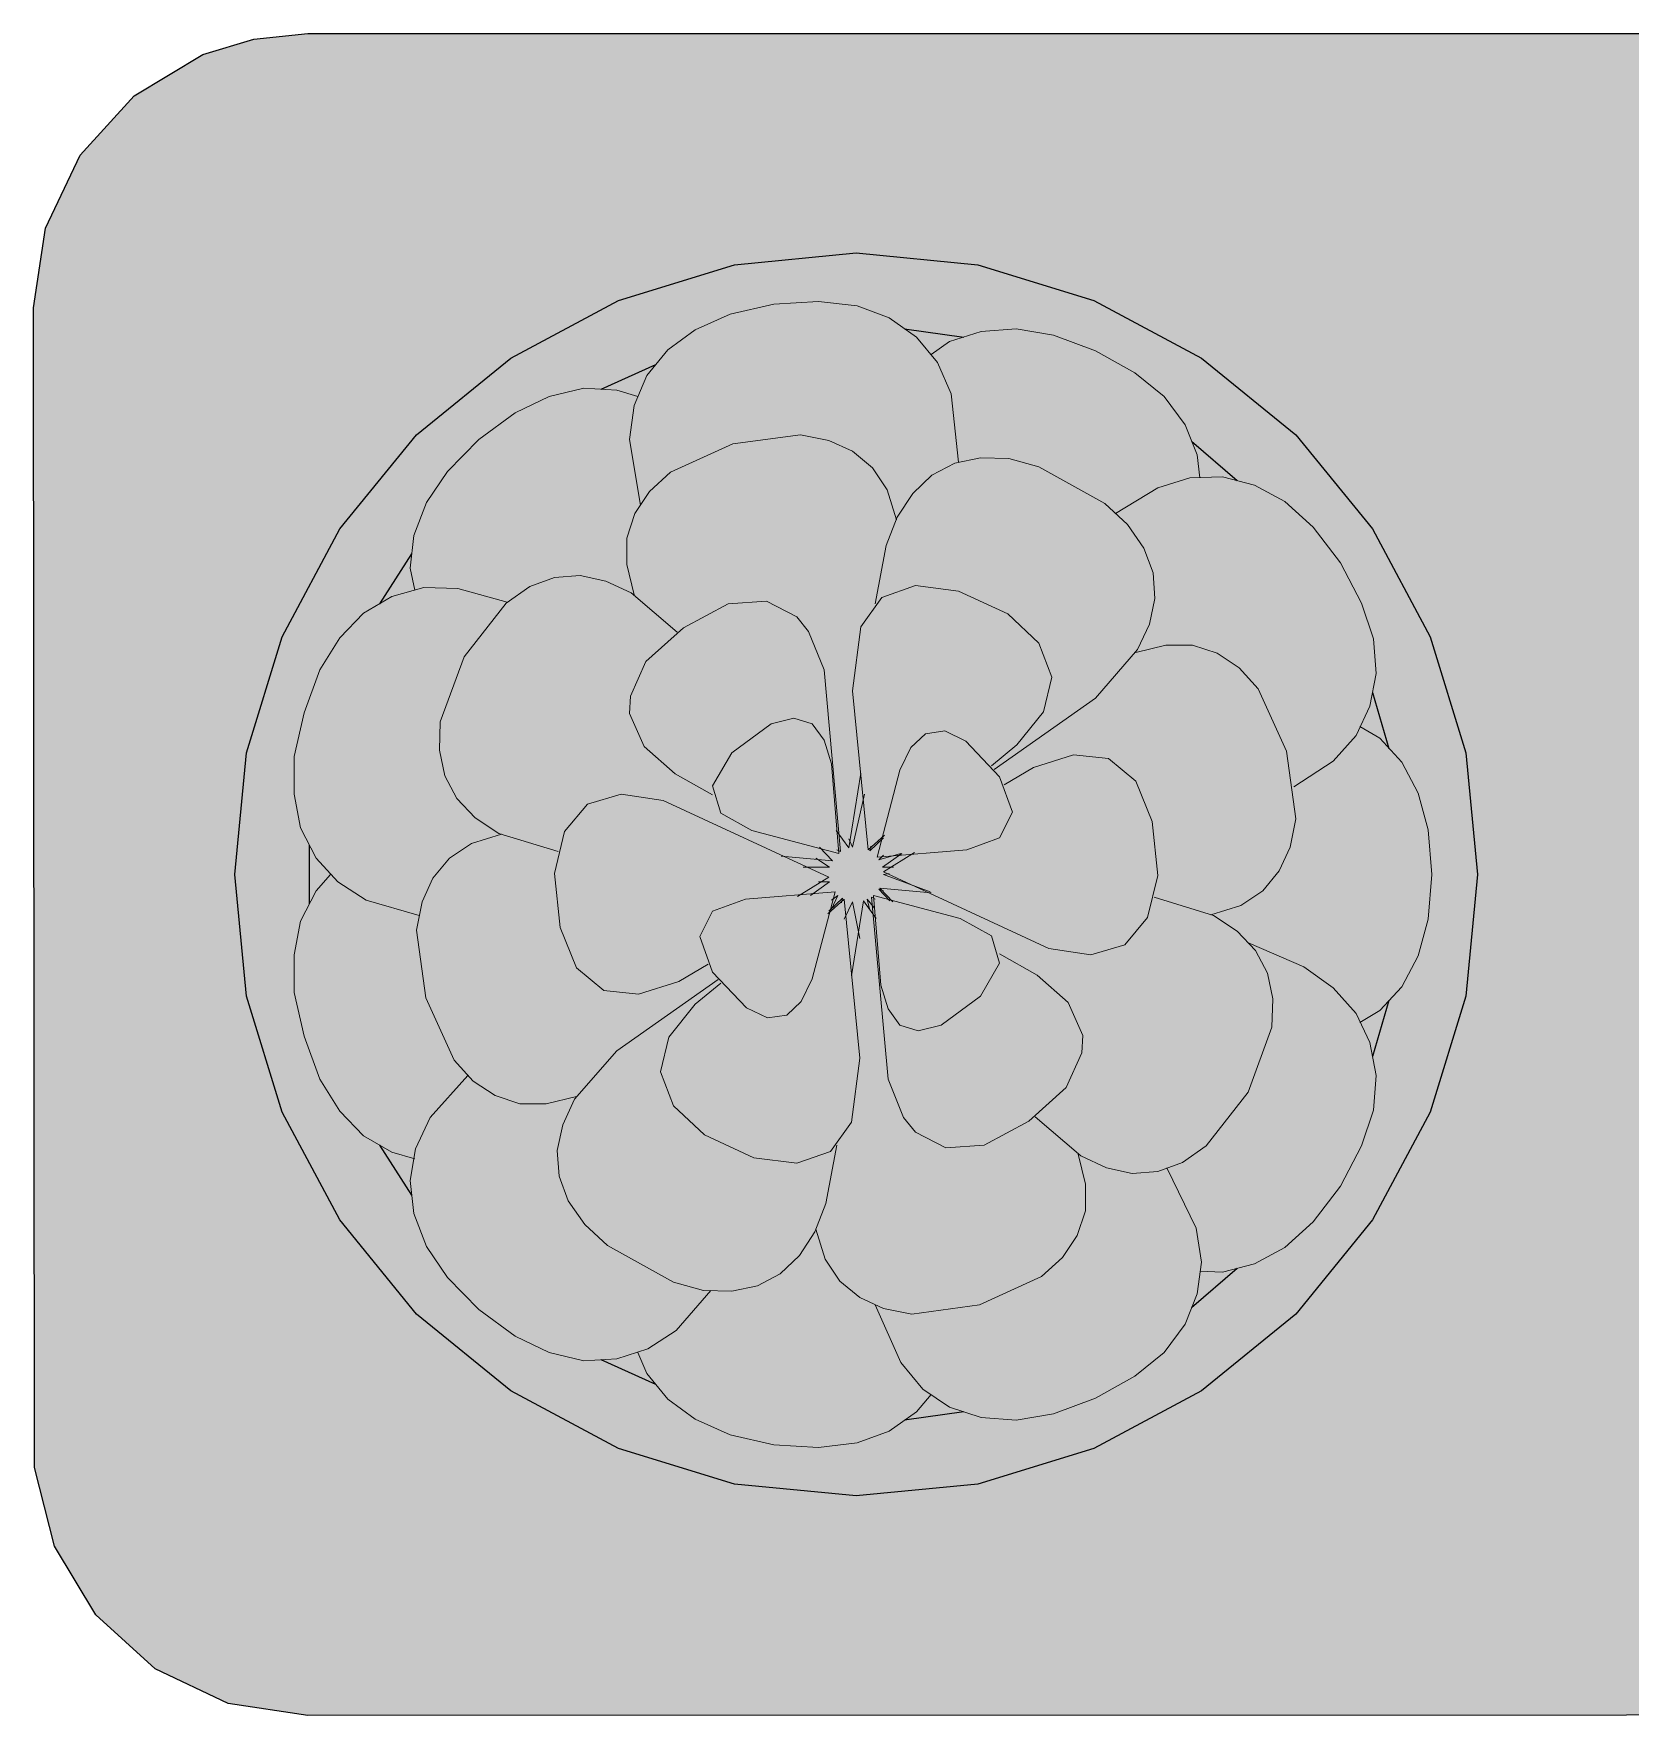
# Model space of a CAD drawing. Header units: millimetres. Extents: x -4 to 8794, y -6642 to 2653.
# Drawn here: x 7005 to 7179.7, y -5837.6 to -5653.6 of the extents above; entities that cross this region are included whole.
import ezdxf

# ---------------------------------------------------------------- set-up
doc = ezdxf.new("R2010")
doc.units = ezdxf.units.MM
doc.layers.add('VEG-HOJAS', color=117, linetype='Continuous', lineweight=18, true_color=0x2e5e38)
doc.layers.add('VEG-MACETA', color=25, linetype='Continuous', lineweight=25, true_color=0x745440)
doc.layers.add('VEG-RELLENO', color=253, linetype='Continuous', true_color=0x96c896)

# ---------------------------------------------------------------- blocks, each defined once
blk = doc.blocks.new('VEG_Suculentas_PLANTA')
at = {"layer": 'VEG-RELLENO', "true_color": 0xc89a6c}
h = blk.add_hatch(color=43, dxfattribs=at)
h.dxf.hatch_style = 1
h.paths.add_polyline_path([(244.9, -64.9), (243.7, -70.7), (241.5, -76.1), (236.2, -83.2), (229.1, -88.5), (223.7, -90.7), (217.9, -91.9), (-215, -92), (-223.7, -90.7), (-231.7, -86.9), (-238.2, -81), (-242.7, -73.5), (-244.9, -64.9), (-245, 62), (-243.7, 70.7), (-239.9, 78.7), (-234, 85.2), (-226.5, 89.7), (-220.9, 91.4), (-215, 92), (215, 92), (223.7, 90.7), (231.7, 86.9), (238.2, 81), (242.7, 73.5), (244.9, 64.9)])
h.paths.add_polyline_path([(215.8, -12.1), (217, 0), (215.8, 12.1), (212.3, 23.7), (206.6, 34.4), (198.8, 43.8), (189.4, 51.6), (178.7, 57.3), (167.1, 60.8), (155, 62), (142.9, 60.8), (131.3, 57.3), (120.6, 51.6), (111.2, 43.8), (103.4, 34.4), (97.7, 23.7), (94.2, 12.1), (93, 0), (94.2, -12.1), (97.7, -23.7), (103.4, -34.4), (111.2, -43.8), (120.6, -51.6), (131.3, -57.3), (142.9, -60.8), (155, -62), (167.1, -60.8), (178.7, -57.3), (189.4, -51.6), (198.8, -43.8), (206.6, -34.4), (212.3, -23.7)], flags=0)
h.paths.add_polyline_path([(57.7, -5.7), (57.7, 5.7), (55.5, 16.8), (51.2, 27.3), (44.8, 36.8), (36.8, 44.8), (27.3, 51.2), (16.8, 55.5), (5.7, 57.7), (-5.7, 57.7), (-16.8, 55.5), (-27.3, 51.2), (-36.8, 44.8), (-44.8, 36.8), (-51.2, 27.3), (-55.5, 16.8), (-57.7, 5.7), (-57.7, -5.7), (-55.5, -16.8), (-51.2, -27.3), (-44.8, -36.8), (-36.8, -44.8), (-27.3, -51.2), (-16.8, -55.5), (-5.7, -57.7), (5.7, -57.7), (16.8, -55.5), (27.3, -51.2), (36.8, -44.8), (44.8, -36.8), (51.2, -27.3), (55.5, -16.8)], flags=0)
h.paths.add_polyline_path([(-87, 0), (-88.3, 13.3), (-92.2, 26), (-98.5, 37.8), (-106.9, 48.1), (-117.2, 56.5), (-129, 62.8), (-141.7, 66.7), (-155, 68), (-168.3, 66.7), (-181, 62.8), (-192.8, 56.5), (-203.1, 48.1), (-211.5, 37.8), (-217.8, 26), (-221.7, 13.3), (-223, 0), (-221.7, -13.3), (-217.8, -26), (-211.5, -37.8), (-203.1, -48.1), (-192.8, -56.5), (-181, -62.8), (-168.3, -66.7), (-155, -68), (-141.7, -66.7), (-129, -62.8), (-117.2, -56.5), (-106.9, -48.1), (-98.5, -37.8), (-92.2, -26), (-88.3, -13.3)], flags=0)
at = {"layer": 'VEG-RELLENO', "true_color": 0xe08e66}
h = blk.add_hatch(color=11, dxfattribs=at)
h.dxf.hatch_style = 1
h.paths.add_polyline_path([(-87.3, -6.7), (-89.9, -19.7), (-95, -32.1), (-102.4, -43.1), (-111.9, -52.6), (-122.9, -60), (-135.3, -65.1), (-148.3, -67.7), (-161.7, -67.7), (-174.7, -65.1), (-187.1, -60), (-198.1, -52.6), (-207.6, -43.1), (-215, -32.1), (-220.1, -19.7), (-222.7, -6.7), (-222.7, 6.7), (-220.1, 19.7), (-215, 32.1), (-207.6, 43.1), (-198.1, 52.6), (-187.1, 60), (-174.7, 65.1), (-161.7, 67.7), (-148.3, 67.7), (-135.3, 65.1), (-122.9, 60), (-111.9, 52.6), (-102.4, 43.1), (-95, 32.1), (-89.9, 19.7), (-87.3, 6.7)])
h.paths.add_polyline_path([(-93.5, 8.9), (-96.7, 13.8), (-98.5, 19.9), (-98.4, 25.8), (-99.7, 29.7), (-102, 34.1), (-105, 38), (-108.1, 40.8), (-113.3, 43.1), (-118.3, 47.4), (-121.3, 52.3), (-124.5, 54.9), (-128.8, 57.3), (-133.4, 59), (-137.5, 59.7), (-143.2, 58.8), (-149.7, 59.7), (-154.9, 62.2), (-159.1, 62.7), (-164, 62.4), (-168.8, 61.3), (-172.6, 59.6), (-176.9, 55.8), (-182.9, 53.1), (-188.6, 52.3), (-192.3, 50.5), (-196.3, 47.6), (-199.7, 44.1), (-202, 40.7), (-203.6, 35.1), (-207.1, 29.6), (-211.5, 25.9), (-213.7, 22.4), (-215.4, 17.7), (-216.5, 12.9), (-216.5, 8.8), (-214.8, 3.2), (-214.8, -3.2), (-216.5, -8.8), (-216.5, -12.9), (-215.4, -17.7), (-213.7, -22.4), (-211.5, -25.9), (-207.1, -29.6), (-203.6, -35.1), (-202, -40.7), (-199.7, -44.1), (-196.3, -47.6), (-192.3, -50.5), (-188.6, -52.3), (-182.9, -53.1), (-176.9, -55.8), (-172.6, -59.6), (-168.8, -61.3), (-164, -62.4), (-159.1, -62.7), (-154.9, -62.2), (-149.7, -59.7), (-143.2, -58.8), (-137.5, -59.7), (-133.4, -59), (-128.8, -57.3), (-124.5, -54.9), (-121.3, -52.3), (-118.3, -47.4), (-113.3, -43.1), (-108.1, -40.8), (-105, -38), (-102, -34.1), (-99.7, -29.7), (-98.4, -25.8), (-98.5, -19.9), (-96.7, -13.8), (-93.5, -8.9), (-92.4, -4.9), (-92, 0), (-92.4, 4.9)], flags=0)
at = {"layer": 'VEG-RELLENO', "true_color": 0xd696a4}
h = blk.add_hatch(color=241, dxfattribs=at)
h.dxf.hatch_style = 1
h.paths.add_polyline_path([(-152.3, 57.5), (-155.1, 53.4), (-159.1, 50.7), (-164, 49.8), (-168.8, 50.7), (-172.9, 53.4), (-175.5, 57.4), (-172.6, 59.6), (-168.8, 61.3), (-164, 62.4), (-159.1, 62.7), (-154.9, 62.2), (-151.6, 61)])
at = {"layer": 'VEG-RELLENO', "true_color": 0x79a295}
h = blk.add_hatch(color=253, dxfattribs=at)
h.dxf.hatch_style = 1
h.paths.add_polyline_path([(-155.8, 3.9), (-155.3, 7.6), (-154.5, 11.1), (-154.1, 8.8), (-155.4, 3)])
h.paths.add_polyline_path([(-179.8, 47.6), (-179.3, 51.3), (-177.9, 54.6), (-175.5, 57.4), (-172.9, 53.4), (-168.8, 50.7), (-164, 49.8), (-159.1, 50.7), (-155.1, 53.4), (-152.3, 57.5), (-151.6, 61), (-148.4, 58.8), (-146.1, 56), (-144.6, 52.6), (-143.8, 45.1), (-146.7, 43.7), (-148.8, 41.7), (-150.6, 38.8), (-151.6, 42.1), (-153.2, 44.5), (-155.4, 46.3), (-158, 47.5), (-161.1, 48.1), (-164.5, 48), (-172.4, 45.7), (-175.3, 44), (-178.6, 40.4)])
at = {"layer": 'VEG-RELLENO', "true_color": 0x7a5e4a}
h = blk.add_hatch(color=35, dxfattribs=at)
h.dxf.hatch_style = 1
h.paths.add_polyline_path([(-96.7, -13.8), (-98.5, -19.9), (-99.9, -16.2)])
h.paths.add_polyline_path([(-113.3, -43.1), (-118.3, -47.4), (-117.4, -43.4)])
h.paths.add_polyline_path([(-143.3, -58.8), (-149.1, -59.7), (-149.7, -59.7), (-146.8, -56.9)])
h.paths.add_polyline_path([(-176.9, -55.8), (-182.9, -53.1), (-178.9, -52.3)])
h.paths.add_polyline_path([(-203.6, -35.1), (-207.1, -29.6), (-203.3, -31.1)])
h.paths.add_polyline_path([(-214.8, -3.2), (-214.8, 3.2), (-212.5, 0)])
h.paths.add_polyline_path([(-207.1, 29.6), (-203.6, 35.1), (-203.3, 31.1)])
h.paths.add_polyline_path([(-182.9, 53.1), (-176.9, 55.8), (-178.9, 52.3)])
h.paths.add_polyline_path([(-149.7, 59.7), (-143.3, 58.8), (-143.2, 58.8), (-146.8, 56.9)])
h.paths.add_polyline_path([(-118.3, 47.4), (-113.3, 43.1), (-117.4, 43.4)])
h.paths.add_polyline_path([(-98.5, 19.9), (-96.7, 13.8), (-99.9, 16.2)])
h.paths.add_polyline_path([(-150.9, 0.8), (-152, 0), (-146.8, -2), (-152.4, -1.5), (-151.3, -2.9), (-153.1, -2.3), (-153, -3.7), (-153.8, -2.7), (-153.5, -3.9), (-154.2, -2.9), (-154.6, -7), (-155.4, -3), (-156.3, -4.9), (-156.3, -2.7), (-157.7, -3.8), (-157, -2.3), (-157.7, -2.8), (-157.3, -1.9), (-160, -2.3), (-157.9, -0.8), (-159.1, -0.8), (-158, -0.3), (-160.8, 0.8), (-157.9, 0.8), (-159.4, 1.8), (-157.6, 1.5), (-159, 3), (-156.7, 2.5), (-157.2, 4.8), (-155.8, 2.9), (-155.8, 3.9), (-155.4, 3), (-154.1, 8.8), (-153.8, 2.7), (-152, 4), (-152.7, 1.9), (-150.1, 2.3), (-152.1, 0.8)])
at = {"layer": 'VEG-RELLENO', "true_color": 0x79a295}
h = blk.add_hatch(color=253, dxfattribs=at)
h.dxf.hatch_style = 1
h.paths.add_polyline_path([(-141.3, 59.4), (-140.5, 52.5), (-137.7, 48.4), (-133.7, 45.7), (-128.8, 44.7), (-124, 45.7), (-119.9, 48.4), (-119.2, 49.5), (-117.7, 45.9), (-117.4, 43.4), (-122, 42.3), (-126.6, 39.5), (-131.2, 42.9), (-135, 44.6), (-138.3, 45.5), (-143.8, 45.1), (-144.6, 52.6), (-146.8, 56.9), (-144.8, 58.3)])
at = {"layer": 'VEG-RELLENO', "true_color": 0xd696a4}
h = blk.add_hatch(color=241, dxfattribs=at)
h.dxf.hatch_style = 1
h.paths.add_polyline_path([(-119.9, 48.4), (-124, 45.7), (-128.8, 44.7), (-133.7, 45.7), (-137.7, 48.4), (-140.5, 52.5), (-141.4, 57.3), (-141, 59.5), (-137.5, 59.7), (-133.4, 59), (-128.8, 57.3), (-124.5, 54.9), (-121.3, 52.3), (-119.2, 49.5)])
at = {"layer": 'VEG-RELLENO', "true_color": 0x79a295}
h = blk.add_hatch(color=253, dxfattribs=at)
h.dxf.hatch_style = 1
h.paths.add_polyline_path([(-203.4, 37.1), (-201.1, 36), (-196.3, 35), (-191.4, 36), (-187.3, 38.7), (-184.6, 42.8), (-183.7, 47.6), (-185.1, 53.1), (-181.2, 53), (-178.9, 52.3), (-179.8, 47.6), (-178.6, 40.4), (-180.1, 36.8), (-180.1, 33.9), (-179.3, 30.6), (-182.4, 32.1), (-185.2, 32.7), (-188, 32.5), (-190.7, 31.5), (-193.2, 29.8), (-198.6, 31.3), (-203.3, 31.1), (-203.8, 33.5)])
at = {"layer": 'VEG-RELLENO', "true_color": 0xd696a4}
h = blk.add_hatch(color=241, dxfattribs=at)
h.dxf.hatch_style = 1
h.paths.add_polyline_path([(-184.6, 42.8), (-187.3, 38.7), (-191.4, 36), (-196.3, 35), (-201.1, 36), (-203.3, 37.4), (-202, 40.7), (-199.7, 44.1), (-196.3, 47.6), (-192.3, 50.5), (-188.6, 52.3), (-185.1, 53.1), (-183.7, 47.6)])
h = blk.add_hatch(color=241, dxfattribs=at)
h.dxf.hatch_style = 1
h.paths.add_polyline_path([(-158.8, 43.1), (-161.1, 39.7), (-164.5, 37.4), (-168.5, 36.6), (-172.5, 37.4), (-175.9, 39.7), (-177.5, 42), (-172.4, 45.7), (-164.5, 48), (-158.1, 47.5)])
at = {"layer": 'VEG-RELLENO', "true_color": 0x85b2a4}
h = blk.add_hatch(color=253, dxfattribs=at)
h.dxf.hatch_style = 1
h.paths.add_polyline_path([(-155.8, 2.9), (-157.3, 5.6), (-158.1, 19.8), (-160.2, 26.6), (-163, 29.3), (-166.8, 30), (-171.4, 28.6), (-174.6, 26.5), (-179.3, 30.6), (-180.1, 33.9), (-180.1, 36.8), (-179.2, 39.5), (-177.5, 42), (-175.9, 39.7), (-172.5, 37.4), (-168.5, 36.6), (-164.5, 37.4), (-161.1, 39.7), (-158.8, 43.1), (-158.1, 47.5), (-155.4, 46.3), (-153.2, 44.5), (-151.6, 42.1), (-150.6, 38.8), (-151.7, 36), (-152.9, 29.6), (-154.5, 27.1), (-155.1, 25), (-155.4, 20.1), (-154.5, 11.1)])
h = blk.add_hatch(color=253, dxfattribs=at)
h.dxf.hatch_style = 1
h.paths.add_polyline_path([(-151.7, 36), (-148.8, 41.7), (-146.7, 43.7), (-144.2, 45), (-141.2, 45.6), (-141.7, 42.9), (-140.9, 38.8), (-138.7, 35.4), (-135.3, 33.2), (-131.2, 32.4), (-127.2, 33.2), (-123.6, 35.8), (-122.5, 33), (-122.3, 30.2), (-122.9, 27.4), (-124.2, 24.6), (-128.8, 19.3), (-139.9, 11.5), (-140.2, 11.9), (-137.4, 14.2), (-134.5, 17.8), (-133.6, 21.6), (-134, 23.5), (-136.4, 26.9), (-138.4, 28.5), (-143.8, 31), (-148.5, 31.6), (-150.5, 31.2), (-152.9, 29.6)])
at = {"layer": 'VEG-RELLENO', "true_color": 0xd696a4}
h = blk.add_hatch(color=241, dxfattribs=at)
h.dxf.hatch_style = 1
h.paths.add_polyline_path([(-123.6, 35.8), (-127.2, 33.2), (-131.2, 32.4), (-135.3, 33.2), (-138.7, 35.4), (-140.9, 38.8), (-141.7, 42.9), (-141.2, 45.6), (-135, 44.6), (-131.2, 42.9), (-125.3, 38.3)])
at = {"layer": 'VEG-RELLENO', "true_color": 0x79a295}
h = blk.add_hatch(color=253, dxfattribs=at)
h.dxf.hatch_style = 1
h.paths.add_polyline_path([(-122, 42.3), (-118.5, 43.4), (-114.9, 43.5), (-111.2, 42.5), (-113.6, 38.9), (-114.6, 34.1), (-113.6, 29.2), (-110.9, 25.2), (-106.8, 22.4), (-102, 21.5), (-98.1, 22.2), (-98.8, 18.4), (-100.3, 15.2), (-102.8, 12.4), (-107.1, 9.6), (-109.3, 17.4), (-113.1, 22.6), (-115.5, 24.2), (-118.2, 25.1), (-121.1, 25.1), (-124.4, 24.3), (-122.9, 27.4), (-122.3, 30.2), (-122.5, 33), (-123.5, 35.7), (-126.6, 39.5)])
at = {"layer": 'VEG-RELLENO', "true_color": 0xd696a4}
h = blk.add_hatch(color=241, dxfattribs=at)
h.dxf.hatch_style = 1
h.paths.add_polyline_path([(-102, 21.5), (-106.8, 22.4), (-110.9, 25.2), (-113.6, 29.2), (-114.6, 34.1), (-113.6, 38.9), (-111.2, 42.5), (-108.1, 40.8), (-105, 38), (-102, 34.1), (-99.7, 29.7), (-98.4, 25.8), (-98.1, 22.2)])
at = {"layer": 'VEG-RELLENO', "true_color": 0x79a295}
h = blk.add_hatch(color=253, dxfattribs=at)
h.dxf.hatch_style = 1
h.paths.add_polyline_path([(-157.9, 0.8), (-160.8, 0.8), (-163.2, 2), (-159.4, 1.8)])
h.paths.add_polyline_path([(-208.6, -2.8), (-211.7, -0.8), (-214.1, 1.8), (-215.8, 5.2), (-210.6, 6.1), (-206.5, 8.8), (-203.8, 12.9), (-202.8, 17.7), (-203.8, 22.6), (-206.5, 26.7), (-209.1, 28.4), (-205.8, 30.4), (-202.3, 31.4), (-198.6, 31.3), (-193.2, 29.8), (-195.6, 27.2), (-199.6, 20), (-200.6, 13.6), (-200, 10.8), (-198.7, 8.3), (-196.7, 6.2), (-193.8, 4.4), (-197.1, 3.4), (-199.5, 1.8), (-201.3, -0.4), (-202.8, -4.5)])
at = {"layer": 'VEG-RELLENO', "true_color": 0x85b2a4}
h = blk.add_hatch(color=253, dxfattribs=at)
h.dxf.hatch_style = 1
h.paths.add_polyline_path([(-157.6, 1.5), (-163.2, 2), (-173.7, 7.3), (-178.5, 8.7), (-182.7, 8.5), (-184.4, 7.7), (-186.9, 4.7), (-187.6, 2.5), (-194.1, 4.5), (-196.7, 6.2), (-198.7, 8.3), (-200, 10.8), (-200.6, 13.8), (-197.9, 13.3), (-193.8, 14.1), (-190.4, 16.3), (-188.2, 19.7), (-187.4, 23.8), (-188.2, 27.8), (-190.8, 31.4), (-188, 32.5), (-185.2, 32.7), (-182.4, 32.1), (-176.9, 28.8), (-174.6, 26.5), (-178, 23.3), (-179.7, 19.5), (-179.8, 17.6), (-178.2, 14), (-174.8, 11), (-170.7, 8.7), (-170.4, 7.6), (-168.9, 6), (-165, 4.4), (-159, 3)])
at = {"layer": 'VEG-RELLENO', "true_color": 0xd696a4}
h = blk.add_hatch(color=241, dxfattribs=at)
h.dxf.hatch_style = 1
h.paths.add_polyline_path([(-188.2, 19.7), (-190.4, 16.3), (-193.8, 14.1), (-197.9, 13.3), (-200.6, 13.8), (-199.6, 20), (-197.9, 23.8), (-195.6, 27.2), (-190.8, 31.4), (-188.2, 27.8), (-187.4, 23.8)])
at = {"layer": 'VEG-RELLENO', "true_color": 0x90baad}
h = blk.add_hatch(color=253, dxfattribs=at)
h.dxf.hatch_style = 1
h.paths.add_polyline_path([(-153.7, 2.7), (-155.4, 20.1), (-155.1, 25), (-153.5, 28.9), (-150.5, 31.2), (-148.4, 31.6), (-148.8, 29.9), (-148.2, 27), (-146.5, 24.5), (-144, 22.8), (-141.1, 22.2), (-138.1, 22.8), (-135, 25.3), (-133.6, 21.6), (-133.8, 19.7), (-135.8, 16), (-140.2, 11.9), (-144.2, 15.3), (-147.4, 15.4), (-149.7, 12.7), (-151.9, 4.3)])
at = {"layer": 'VEG-RELLENO', "true_color": 0xd696a4}
h = blk.add_hatch(color=241, dxfattribs=at)
h.dxf.hatch_style = 1
h.paths.add_polyline_path([(-135, 25.3), (-138.1, 22.8), (-141.1, 22.2), (-144, 22.8), (-146.5, 24.5), (-148.2, 27), (-148.8, 29.9), (-148.4, 31.6), (-143.8, 31), (-138.4, 28.5)])
at = {"layer": 'VEG-RELLENO', "true_color": 0x90baad}
h = blk.add_hatch(color=253, dxfattribs=at)
h.dxf.hatch_style = 1
h.paths.add_polyline_path([(-156.7, 2.5), (-157.7, 12.1), (-158.5, 14.7), (-159.8, 16.5), (-163, 17), (-165.7, 15.7), (-169.6, 12), (-170.7, 8.7), (-176.7, 12.4), (-179.3, 15.7), (-179.7, 19.5), (-179.1, 21.4), (-176.9, 19.9), (-173.9, 19.3), (-171, 19.9), (-168.5, 21.6), (-166.8, 24.1), (-166.2, 27), (-166.8, 30), (-163, 29.3), (-161.5, 28.2), (-159.2, 24.7), (-157.8, 17.2)])
at = {"layer": 'VEG-RELLENO', "true_color": 0xd696a4}
h = blk.add_hatch(color=241, dxfattribs=at)
h.dxf.hatch_style = 1
h.paths.add_polyline_path([(-166.8, 24.1), (-168.5, 21.6), (-171, 19.9), (-173.9, 19.3), (-176.9, 19.9), (-179.1, 21.4), (-176.3, 25.2), (-173.9, 27), (-171.4, 28.6), (-166.8, 30), (-166.2, 27)])
h = blk.add_hatch(color=241, dxfattribs=at)
h.dxf.hatch_style = 1
h.paths.add_polyline_path([(-203.8, 12.9), (-206.5, 8.8), (-210.6, 6.1), (-215.8, 5.2), (-216.5, 8.8), (-216.5, 12.9), (-215.4, 17.7), (-213.7, 22.4), (-211.5, 25.9), (-209.1, 28.4), (-206.5, 26.7), (-203.8, 22.6), (-202.8, 17.7)])
at = {"layer": 'VEG-RELLENO', "true_color": 0x85b2a4}
h = blk.add_hatch(color=253, dxfattribs=at)
h.dxf.hatch_style = 1
h.paths.add_polyline_path([(-121.1, 25.1), (-118.2, 25.1), (-115.5, 24.2), (-113, 22.5), (-115.3, 20.9), (-117.6, 17.5), (-118.4, 13.5), (-117.6, 9.5), (-115.3, 6.1), (-111.9, 3.8), (-107.5, 3.1), (-108.7, 0.4), (-110.5, -1.8), (-112.9, -3.4), (-115.8, -4.4), (-122.4, -2.5), (-122, -0.1), (-122.6, 5.8), (-123.3, 8.2), (-125.8, 11.7), (-127.4, 12.7), (-131.2, 13.1), (-135.6, 11.7), (-138.8, 9.8), (-139.9, 11.5), (-128.8, 19.3), (-124.4, 24.3)])
at = {"layer": 'VEG-RELLENO', "true_color": 0xd696a4}
h = blk.add_hatch(color=241, dxfattribs=at)
h.dxf.hatch_style = 1
h.paths.add_polyline_path([(-107.5, 3.1), (-111.9, 3.8), (-115.3, 6.1), (-117.6, 9.5), (-118.4, 13.5), (-117.6, 17.5), (-115.3, 20.9), (-113, 22.5), (-109.3, 17.4), (-107.9, 13.5), (-106.9, 6.1)])
at = {"layer": 'VEG-RELLENO', "true_color": 0x9bc1b5}
h = blk.add_hatch(color=9, dxfattribs=at)
h.dxf.hatch_style = 1
h.paths.add_polyline_path([(-156.9, 2.3), (-166.4, 4.8), (-168.9, 6), (-170.4, 7.6), (-170.3, 10.8), (-167.2, 9.7), (-165.3, 10), (-163.7, 11.1), (-162.7, 12.7), (-162.3, 14.6), (-163, 16.9), (-160.7, 16.9), (-158.5, 14.7), (-157.6, 10.6)])
at = {"layer": 'VEG-RELLENO', "true_color": 0xd696a4}
h = blk.add_hatch(color=241, dxfattribs=at)
h.dxf.hatch_style = 1
h.paths.add_polyline_path([(-162.7, 12.7), (-163.7, 11.1), (-165.3, 10), (-167.2, 9.7), (-170.3, 10.8), (-167.2, 14.6), (-163, 16.9), (-162.3, 14.6)])
at = {"layer": 'VEG-RELLENO', "true_color": 0x9bc1b5}
h = blk.add_hatch(color=9, dxfattribs=at)
h.dxf.hatch_style = 1
h.paths.add_polyline_path([(-152.7, 1.9), (-150.2, 11.4), (-149, 13.9), (-147.4, 15.4), (-144.2, 15.3), (-145.3, 12.2), (-145, 10.3), (-143.9, 8.7), (-142.3, 7.7), (-140.4, 7.3), (-138.1, 8), (-138.1, 5.7), (-140.3, 3.5), (-144.4, 2.6)])
at = {"layer": 'VEG-RELLENO', "true_color": 0xd696a4}
h = blk.add_hatch(color=241, dxfattribs=at)
h.dxf.hatch_style = 1
h.paths.add_polyline_path([(-138.1, 8), (-140.4, 7.3), (-142.3, 7.7), (-143.9, 8.7), (-145, 10.3), (-145.3, 12.2), (-144.2, 15.3), (-141.7, 13.6), (-139.3, 10.7)])
at = {"layer": 'VEG-RELLENO', "true_color": 0x79a295}
h = blk.add_hatch(color=253, dxfattribs=at)
h.dxf.hatch_style = 1
h.paths.add_polyline_path([(-95.3, 12.3), (-100.9, 8.9), (-103.6, 4.8), (-104.6, 0), (-103.6, -4.8), (-100.9, -8.9), (-96.8, -11.6), (-95.1, -12), (-97.7, -14.9), (-99.9, -16.2), (-102.8, -12.4), (-106, -10.1), (-112, -7.5), (-116.2, -4.4), (-112.9, -3.4), (-110.5, -1.8), (-108.7, 0.4), (-107.5, 3), (-106.9, 6.1), (-107.1, 9.6), (-102.8, 12.4), (-99.9, 16.2), (-97.7, 14.9)])
at = {"layer": 'VEG-RELLENO', "true_color": 0x90baad}
h = blk.add_hatch(color=253, dxfattribs=at)
h.dxf.hatch_style = 1
h.paths.add_polyline_path([(-152, 0.3), (-148.6, 2.4), (-142.9, 2.7), (-139.3, 4), (-137.9, 6.8), (-138.8, 9.8), (-133.4, 12.6), (-129.2, 13.2), (-125.8, 11.7), (-124.4, 10.1), (-127.6, 8.3), (-129.2, 5.8), (-129.8, 2.9), (-129.2, -0.1), (-127.6, -2.6), (-125.1, -4.2), (-123.1, -4.6), (-125.6, -7.7), (-127.3, -8.5), (-131.5, -8.7), (-138.7, -6.2)])
at = {"layer": 'VEG-RELLENO', "true_color": 0xd696a4}
h = blk.add_hatch(color=241, dxfattribs=at)
h.dxf.hatch_style = 1
h.paths.add_polyline_path([(-96.8, -11.6), (-100.9, -8.9), (-103.6, -4.8), (-104.6, 0), (-103.6, 4.8), (-100.9, 8.9), (-96.8, 11.6), (-95.1, 12), (-93.5, 8.9), (-92.4, 4.9), (-92, 0), (-92.4, -4.9), (-93.5, -8.9), (-95.1, -12)])
h = blk.add_hatch(color=241, dxfattribs=at)
h.dxf.hatch_style = 1
h.paths.add_polyline_path([(-125.1, -4.2), (-127.6, -2.6), (-129.2, -0.1), (-129.8, 2.9), (-129.2, 5.8), (-127.6, 8.3), (-124.4, 10.1), (-122.6, 5.8), (-122, -0.1), (-123.1, -4.6)])
at = {"layer": 'VEG-RELLENO', "true_color": 0x90baad}
h = blk.add_hatch(color=253, dxfattribs=at)
h.dxf.hatch_style = 1
h.paths.add_polyline_path([(-158, -0.3), (-161.4, -2.4), (-167.1, -2.7), (-170.7, -4), (-172.1, -6.8), (-171.2, -9.8), (-176.6, -12.6), (-180.8, -13.2), (-184.2, -11.7), (-185.6, -10.1), (-182.4, -8.3), (-180.8, -5.8), (-180.2, -2.9), (-180.8, 0.1), (-182.4, 2.6), (-184.9, 4.2), (-186.9, 4.6), (-184.4, 7.7), (-182.7, 8.5), (-178.5, 8.7), (-171.3, 6.2)])
at = {"layer": 'VEG-RELLENO', "true_color": 0x85b2a4}
h = blk.add_hatch(color=253, dxfattribs=at)
h.dxf.hatch_style = 1
h.paths.add_polyline_path([(-188.9, -25.1), (-191.8, -25.1), (-194.5, -24.2), (-197, -22.5), (-194.7, -20.9), (-192.4, -17.5), (-191.6, -13.5), (-192.4, -9.5), (-194.7, -6.1), (-198.1, -3.8), (-202.5, -3.1), (-201.3, -0.4), (-199.5, 1.8), (-197.1, 3.4), (-194.2, 4.4), (-187.6, 2.5), (-188, 0.1), (-187.4, -5.8), (-186.7, -8.2), (-184.2, -11.7), (-182.6, -12.7), (-178.8, -13.1), (-174.4, -11.7), (-171.2, -9.8), (-170.1, -11.5), (-181.2, -19.3), (-185.6, -24.3)])
at = {"layer": 'VEG-RELLENO', "true_color": 0xd696a4}
h = blk.add_hatch(color=241, dxfattribs=at)
h.dxf.hatch_style = 1
h.paths.add_polyline_path([(-180.8, -5.8), (-182.4, -8.3), (-185.6, -10.1), (-187.4, -5.8), (-187.9, -2.9), (-188, 0.1), (-186.9, 4.6), (-184.9, 4.2), (-182.4, 2.6), (-180.8, 0.1), (-180.2, -2.9)])
at = {"layer": 'VEG-RELLENO', "true_color": 0x79a295}
h = blk.add_hatch(color=253, dxfattribs=at)
h.dxf.hatch_style = 1
h.paths.add_polyline_path([(-208.9, -28.6), (-206.5, -26.7), (-203.8, -22.6), (-202.8, -17.7), (-203.8, -12.9), (-206.5, -8.8), (-210.6, -6.1), (-215.8, -5.2), (-214.1, -1.8), (-212.5, 0), (-208.6, -2.8), (-202.8, -4.5), (-203, -9.5), (-202.1, -13.5), (-200.7, -17.4), (-197.5, -22), (-201.6, -26.6), (-203.3, -31.1), (-205.8, -30.4)])
at = {"layer": 'VEG-RELLENO', "true_color": 0x85b2a4}
h = blk.add_hatch(color=253, dxfattribs=at)
h.dxf.hatch_style = 1
h.paths.add_polyline_path([(-152.4, -1.5), (-146.8, -2), (-136.3, -7.3), (-131.5, -8.7), (-127.3, -8.5), (-125.6, -7.7), (-123.1, -4.7), (-122.4, -2.5), (-115.9, -4.5), (-113.3, -6.2), (-111.3, -8.3), (-110, -10.8), (-109.4, -13.8), (-112.1, -13.3), (-116.2, -14.1), (-119.6, -16.3), (-121.8, -19.7), (-122.6, -23.8), (-121.8, -27.8), (-119.2, -31.4), (-122, -32.5), (-124.8, -32.7), (-127.6, -32.1), (-133.1, -28.8), (-135.4, -26.5), (-132, -23.3), (-130.3, -19.5), (-130.2, -17.6), (-131.8, -14), (-135.2, -11), (-139.3, -8.7), (-139.6, -7.6), (-141.1, -6), (-145, -4.4), (-151, -3)])
at = {"layer": 'VEG-RELLENO', "true_color": 0xd696a4}
h = blk.add_hatch(color=241, dxfattribs=at)
h.dxf.hatch_style = 1
h.paths.add_polyline_path([(-192.4, -17.5), (-194.7, -20.9), (-197, -22.5), (-199, -20.3), (-200.7, -17.4), (-203, -9.5), (-202.5, -3.1), (-198.1, -3.8), (-194.7, -6.1), (-192.4, -9.5), (-191.6, -13.5)])
at = {"layer": 'VEG-RELLENO', "true_color": 0x79a295}
h = blk.add_hatch(color=253, dxfattribs=at)
h.dxf.hatch_style = 1
h.paths.add_polyline_path([(-155.4, -3), (-154.6, -7), (-155.5, -11.1), (-156.3, -4.9)])
h.paths.add_polyline_path([(-151.4, -60.9), (-152.3, -57.5), (-155.1, -53.4), (-159.1, -50.7), (-164, -49.8), (-168.8, -50.7), (-172.9, -53.4), (-175.5, -57.4), (-177.9, -54.6), (-178.9, -52.3), (-174.7, -49.9), (-170.9, -45.5), (-165.8, -45), (-163.3, -43.7), (-161.2, -41.7), (-159.4, -38.8), (-158.4, -42.1), (-156.8, -44.5), (-152.9, -47.1), (-150.1, -53.4), (-146.8, -56.9), (-148.4, -58.8)])
at = {"layer": 'VEG-RELLENO', "true_color": 0x90baad}
h = blk.add_hatch(color=253, dxfattribs=at)
h.dxf.hatch_style = 1
h.paths.add_polyline_path([(-156.3, -2.7), (-154.6, -20.1), (-154.9, -25), (-156.5, -28.9), (-159.5, -31.2), (-161.6, -31.6), (-161.2, -29.9), (-161.8, -27), (-163.5, -24.5), (-166, -22.8), (-168.9, -22.2), (-171.9, -22.8), (-175, -25.3), (-176.4, -21.6), (-176.2, -19.7), (-174.2, -16), (-169.8, -11.9), (-165.8, -15.3), (-162.6, -15.4), (-160.3, -12.7), (-158.1, -4.3)])
at = {"layer": 'VEG-RELLENO', "true_color": 0x9bc1b5}
h = blk.add_hatch(color=9, dxfattribs=at)
h.dxf.hatch_style = 1
h.paths.add_polyline_path([(-157.3, -1.9), (-159.8, -11.4), (-161, -13.9), (-162.6, -15.4), (-165.8, -15.3), (-164.7, -12.2), (-165, -10.3), (-166.1, -8.7), (-167.7, -7.7), (-169.6, -7.3), (-171.9, -8), (-171.9, -5.7), (-169.7, -3.5), (-165.6, -2.6)])
at = {"layer": 'VEG-RELLENO', "true_color": 0x85b2a4}
h = blk.add_hatch(color=253, dxfattribs=at)
h.dxf.hatch_style = 1
h.paths.add_polyline_path([(-154.2, -2.9), (-152.7, -5.6), (-151.9, -19.8), (-149.8, -26.6), (-147, -29.3), (-143.2, -30), (-138.6, -28.6), (-135.4, -26.5), (-130.7, -30.6), (-129.9, -33.9), (-129.9, -36.8), (-130.8, -39.5), (-132.5, -42), (-134.1, -39.7), (-137.5, -37.4), (-141.5, -36.6), (-145.5, -37.4), (-148.9, -39.7), (-151.2, -43.1), (-151.9, -47.5), (-154.6, -46.3), (-156.8, -44.5), (-158.4, -42.1), (-159.4, -38.8), (-158.3, -36), (-157.1, -29.6), (-155.5, -27.1), (-154.9, -25), (-154.6, -20.1), (-155.5, -11.1)])
at = {"layer": 'VEG-RELLENO', "true_color": 0x90baad}
h = blk.add_hatch(color=253, dxfattribs=at)
h.dxf.hatch_style = 1
h.paths.add_polyline_path([(-153.3, -2.5), (-152.3, -12.1), (-151.5, -14.7), (-150.2, -16.5), (-147, -17), (-144.3, -15.7), (-140.4, -12), (-139.3, -8.7), (-133.3, -12.4), (-130.7, -15.7), (-130.3, -19.5), (-130.9, -21.4), (-133.1, -19.9), (-136.1, -19.3), (-139, -19.9), (-141.5, -21.6), (-143.2, -24.1), (-143.8, -27), (-143.2, -30), (-147, -29.3), (-148.5, -28.2), (-150.8, -24.7), (-152.2, -17.2)])
at = {"layer": 'VEG-RELLENO', "true_color": 0x9bc1b5}
h = blk.add_hatch(color=9, dxfattribs=at)
h.dxf.hatch_style = 1
h.paths.add_polyline_path([(-153, -2.4), (-143.6, -4.8), (-141.1, -6), (-139.6, -7.6), (-139.7, -10.8), (-142.8, -9.7), (-144.7, -10), (-146.3, -11.1), (-147.3, -12.7), (-147.7, -14.6), (-147, -16.9), (-149.3, -16.9), (-151.5, -14.7), (-152.4, -10.6)])
at = {"layer": 'VEG-RELLENO', "true_color": 0xd696a4}
h = blk.add_hatch(color=241, dxfattribs=at)
h.dxf.hatch_style = 1
h.paths.add_polyline_path([(-203.8, -22.6), (-206.5, -26.7), (-209.1, -28.4), (-211.5, -25.9), (-213.7, -22.4), (-215.4, -17.7), (-216.5, -12.9), (-216.5, -8.8), (-215.8, -5.2), (-210.6, -6.1), (-206.5, -8.8), (-203.8, -12.9), (-202.8, -17.7)])
h = blk.add_hatch(color=241, dxfattribs=at)
h.dxf.hatch_style = 1
h.paths.add_polyline_path([(-164.7, -12.2), (-165.8, -15.3), (-168.3, -13.6), (-170.7, -10.7), (-171.9, -8), (-169.6, -7.3), (-167.7, -7.7), (-166.1, -8.7), (-165, -10.3)])
at = {"layer": 'VEG-RELLENO', "true_color": 0x79a295}
h = blk.add_hatch(color=253, dxfattribs=at)
h.dxf.hatch_style = 1
h.paths.add_polyline_path([(-106, -10.1), (-102.8, -12.4), (-100.3, -15.2), (-98.8, -18.4), (-98.1, -22.2), (-102, -21.5), (-106.8, -22.4), (-110.9, -25.2), (-113.6, -29.2), (-114.6, -34.1), (-113.6, -38.9), (-111.2, -42.5), (-114.9, -43.5), (-117.4, -43.4), (-117.8, -38.7), (-121, -32.1), (-116.7, -29.7), (-114.4, -27.2), (-110.4, -20), (-109.4, -13.6), (-110, -10.8), (-112, -7.5)])
at = {"layer": 'VEG-RELLENO', "true_color": 0xd696a4}
h = blk.add_hatch(color=241, dxfattribs=at)
h.dxf.hatch_style = 1
h.paths.add_polyline_path([(-147, -16.9), (-147.7, -14.6), (-147.3, -12.7), (-146.3, -11.1), (-144.7, -10), (-142.8, -9.7), (-139.7, -10.8), (-141.4, -13.3), (-144.3, -15.7)])
at = {"layer": 'VEG-RELLENO', "true_color": 0x85b2a4}
h = blk.add_hatch(color=253, dxfattribs=at)
h.dxf.hatch_style = 1
h.paths.add_polyline_path([(-158.3, -36), (-161.2, -41.7), (-163.3, -43.7), (-165.8, -45), (-168.8, -45.6), (-168.3, -42.9), (-169.1, -38.8), (-171.3, -35.4), (-174.7, -33.2), (-178.8, -32.4), (-182.8, -33.2), (-186.4, -35.8), (-187.5, -33), (-187.7, -30.2), (-187.1, -27.4), (-185.8, -24.6), (-181.2, -19.3), (-170.1, -11.5), (-169.8, -11.9), (-172.6, -14.2), (-175.5, -17.8), (-176.4, -21.6), (-176, -23.5), (-173.6, -26.9), (-171.6, -28.5), (-166.2, -31), (-161.5, -31.6), (-159.5, -31.2), (-157.1, -29.6)])
at = {"layer": 'VEG-RELLENO', "true_color": 0xd696a4}
h = blk.add_hatch(color=241, dxfattribs=at)
h.dxf.hatch_style = 1
h.paths.add_polyline_path([(-119.2, -31.4), (-121.8, -27.8), (-122.6, -23.8), (-121.8, -19.7), (-119.6, -16.3), (-116.2, -14.1), (-112.1, -13.3), (-109.4, -13.8), (-110.4, -20), (-112.1, -23.8), (-116.7, -29.7)])
h = blk.add_hatch(color=241, dxfattribs=at)
h.dxf.hatch_style = 1
h.paths.add_polyline_path([(-143.2, -30), (-143.8, -27), (-143.2, -24.1), (-141.5, -21.6), (-139, -19.9), (-136.1, -19.3), (-133.1, -19.9), (-130.9, -21.4), (-133.7, -25.2), (-136.1, -27), (-138.6, -28.6)])
at = {"layer": 'VEG-RELLENO', "true_color": 0x79a295}
h = blk.add_hatch(color=253, dxfattribs=at)
h.dxf.hatch_style = 1
h.paths.add_polyline_path([(-174.7, -49.9), (-177.8, -51.9), (-181.2, -53), (-185.1, -53.1), (-183.7, -47.6), (-184.6, -42.8), (-187.3, -38.7), (-191.4, -36), (-196.3, -35), (-201.1, -36), (-203.3, -37.4), (-203.8, -33.5), (-203.2, -30), (-201.6, -26.6), (-197.5, -22), (-194.5, -24.2), (-191.8, -25.1), (-188.9, -25.1), (-185.6, -24.3), (-187.1, -27.4), (-187.7, -30.2), (-187.5, -33), (-186.5, -35.7), (-182.2, -40.6), (-178.8, -42.9), (-175, -44.6), (-170.9, -45.5)])
at = {"layer": 'VEG-RELLENO', "true_color": 0xd696a4}
h = blk.add_hatch(color=241, dxfattribs=at)
h.dxf.hatch_style = 1
h.paths.add_polyline_path([(-113.6, -38.9), (-114.6, -34.1), (-113.6, -29.2), (-110.9, -25.2), (-106.8, -22.4), (-102, -21.5), (-98.1, -22.2), (-98.4, -25.8), (-99.7, -29.7), (-102, -34.1), (-105, -38), (-108.1, -40.8), (-111.2, -42.5)])
h = blk.add_hatch(color=241, dxfattribs=at)
h.dxf.hatch_style = 1
h.paths.add_polyline_path([(-161.6, -31.6), (-166.2, -31), (-168.9, -29.9), (-171.6, -28.5), (-175, -25.3), (-171.9, -22.8), (-168.9, -22.2), (-166, -22.8), (-163.5, -24.5), (-161.8, -27), (-161.2, -29.9)])
at = {"layer": 'VEG-RELLENO', "true_color": 0x79a295}
h = blk.add_hatch(color=253, dxfattribs=at)
h.dxf.hatch_style = 1
h.paths.add_polyline_path([(-117.8, -38.7), (-117.2, -42.4), (-117.7, -45.9), (-119.2, -49.5), (-119.9, -48.4), (-124, -45.7), (-128.8, -44.7), (-133.7, -45.7), (-137.7, -48.4), (-140.5, -52.5), (-141.4, -57.3), (-141, -59.5), (-144.8, -58.3), (-147.7, -56.3), (-150.1, -53.4), (-152.9, -47.1), (-148.9, -48.1), (-145.5, -48), (-137.6, -45.7), (-134.7, -44), (-132.4, -41.9), (-130.8, -39.5), (-129.9, -36.8), (-129.9, -33.9), (-130.7, -30.6), (-127.6, -32.1), (-124.8, -32.7), (-121, -32.1)])
at = {"layer": 'VEG-RELLENO', "true_color": 0xd696a4}
h = blk.add_hatch(color=241, dxfattribs=at)
h.dxf.hatch_style = 1
h.paths.add_polyline_path([(-168.8, -45.6), (-175, -44.6), (-178.8, -42.9), (-182.2, -40.6), (-186.4, -35.8), (-182.8, -33.2), (-178.8, -32.4), (-174.7, -33.2), (-171.3, -35.4), (-169.1, -38.8), (-168.3, -42.9)])
h = blk.add_hatch(color=241, dxfattribs=at)
h.dxf.hatch_style = 1
h.paths.add_polyline_path([(-183.7, -47.6), (-185.1, -53.1), (-188.6, -52.3), (-192.3, -50.5), (-196.3, -47.6), (-199.7, -44.1), (-202, -40.7), (-203.3, -37.4), (-201.1, -36), (-196.3, -35), (-191.4, -36), (-187.3, -38.7), (-184.6, -42.8)])
h = blk.add_hatch(color=241, dxfattribs=at)
h.dxf.hatch_style = 1
h.paths.add_polyline_path([(-151.9, -47.5), (-151.2, -43.1), (-148.9, -39.7), (-145.5, -37.4), (-141.5, -36.6), (-137.5, -37.4), (-134.1, -39.7), (-132.5, -42), (-137.6, -45.7), (-141.5, -47.1), (-148.9, -48.1)])
h = blk.add_hatch(color=241, dxfattribs=at)
h.dxf.hatch_style = 1
h.paths.add_polyline_path([(-141.4, -57.3), (-140.5, -52.5), (-137.7, -48.4), (-133.7, -45.7), (-128.8, -44.7), (-124, -45.7), (-119.9, -48.4), (-119.2, -49.5), (-121.3, -52.3), (-124.5, -54.9), (-128.8, -57.3), (-133.4, -59), (-137.5, -59.7), (-141, -59.5)])
h = blk.add_hatch(color=241, dxfattribs=at)
h.dxf.hatch_style = 1
h.paths.add_polyline_path([(-172.9, -53.4), (-168.8, -50.7), (-164, -49.8), (-159.1, -50.7), (-155.1, -53.4), (-152.3, -57.5), (-151.6, -61), (-154.9, -62.2), (-159.1, -62.7), (-164, -62.4), (-168.8, -61.3), (-172.6, -59.6), (-175.5, -57.4)])
at = {"layer": 'VEG-HOJAS'}
for points in [[(-178.6, 40.4), (-179.8, 47.6), (-179.3, 51.3), (-177.9, 54.6), (-175.6, 57.4), (-172.6, 59.6), (-168.8, 61.3), (-164, 62.4), (-159.1, 62.7), (-154.9, 62.2), (-151.4, 60.9), (-148.4, 58.8), (-146.1, 56), (-144.6, 52.6), (-143.8, 45.1)], [(-146.8, 56.9), (-144.8, 58.3), (-141.3, 59.4), (-137.5, 59.7), (-133.4, 59), (-128.8, 57.3), (-124.5, 54.9), (-121.3, 52.3), (-119, 49.2), (-117.7, 45.9), (-117.4, 43.4)], [(-203.3, 31.1), (-203.8, 33.5), (-203.4, 37.1), (-202, 40.7), (-199.7, 44.1), (-196.3, 47.6), (-192.3, 50.5), (-188.6, 52.3), (-184.8, 53.2), (-181.2, 53), (-178.9, 52.3)], [(-179.3, 30.6), (-180.1, 33.9), (-180.1, 36.8), (-179.2, 39.5), (-177.6, 41.9), (-175.3, 44), (-168.5, 47.1), (-161.1, 48.1), (-158, 47.5), (-155.4, 46.3), (-153.2, 44.5), (-151.6, 42.1), (-150.6, 38.8)], [(-152.9, 29.6), (-151.7, 36), (-150.5, 39.1), (-148.8, 41.7), (-146.7, 43.7), (-144.2, 45), (-141.4, 45.6), (-138.3, 45.5), (-135, 44.6), (-127.8, 40.6), (-125.3, 38.3), (-123.5, 35.7), (-122.5, 33), (-122.3, 30.2), (-122.9, 27.4), (-124.2, 24.6), (-128.8, 19.3), (-139.9, 11.5)], [(-126.6, 39.5), (-122, 42.3), (-118.5, 43.4), (-114.9, 43.5), (-111.4, 42.6), (-108.1, 40.8), (-105, 38), (-102, 34.1), (-99.7, 29.7), (-98.4, 25.8), (-98.1, 22), (-98.8, 18.4), (-100.3, 15.2), (-102.8, 12.4), (-107.1, 9.6)], [(-202.8, -4.5), (-208.6, -2.8), (-211.7, -0.8), (-214.1, 1.8), (-215.8, 5.1), (-216.5, 8.8), (-216.5, 12.9), (-215.4, 17.7), (-213.7, 22.4), (-211.5, 25.9), (-208.9, 28.6), (-205.8, 30.4), (-202.3, 31.4), (-198.6, 31.3), (-193.2, 29.8)], [(-187.6, 2.5), (-194.1, 4.5), (-196.7, 6.2), (-198.7, 8.3), (-200, 10.8), (-200.6, 13.6), (-200.5, 16.7), (-197.9, 23.8), (-193.3, 29.7), (-190.7, 31.5), (-188, 32.5), (-185.2, 32.7), (-182.4, 32.1), (-179.6, 30.8), (-174.6, 26.5)], [(-151.9, 4.3), (-153.7, 2.7), (-155.4, 20.1), (-154.5, 27.1), (-152.2, 30.3), (-148.5, 31.6), (-143.8, 31), (-138.4, 28.5), (-135, 25.3), (-133.6, 21.6), (-134.5, 17.8), (-137.4, 14.2), (-140.2, 11.9)], [(-170.7, 8.7), (-174.8, 11), (-178.2, 14), (-179.8, 17.6), (-179.7, 19.5), (-178, 23.3), (-173.9, 27), (-169, 29.6), (-164.8, 29.9), (-161.5, 28.2), (-160.2, 26.6), (-158.5, 22.4), (-156.7, 2.5), (-157.1, 2.7)], [(-124.4, 24.3), (-121.1, 25.1), (-118.2, 25.1), (-115.5, 24.2), (-113.1, 22.6), (-111, 20.3), (-107.9, 13.5), (-106.9, 6.1), (-107.5, 3), (-108.7, 0.4), (-110.5, -1.8), (-112.9, -3.4), (-116.2, -4.4)], [(-99.9, 16.2), (-97.7, 14.9), (-95.3, 12.3), (-93.5, 8.9), (-92.4, 4.9), (-92, 0), (-92.4, -4.9), (-93.5, -8.9), (-95.3, -12.3), (-97.7, -14.9), (-99.9, -16.2)], [(-138.8, 9.8), (-135.6, 11.7), (-131.2, 13.1), (-127.4, 12.7), (-124.4, 10.2), (-122.6, 5.8), (-122, -0.1), (-123.1, -4.7), (-125.6, -7.7), (-129.3, -8.8), (-133.9, -8.1), (-152, 0.3), (-148.6, 2.4)], [(-154.5, 11.1), (-155.8, 2.9), (-157.2, 4.8)], [(-171.2, -9.8), (-174.4, -11.7), (-178.8, -13.1), (-182.6, -12.7), (-185.6, -10.2), (-187.4, -5.8), (-188, 0.1), (-186.9, 4.7), (-184.4, 7.7), (-180.7, 8.8), (-176.1, 8.1), (-158, -0.3), (-161.4, -2.4)], [(-154.1, 8.8), (-155.4, 3), (-155.8, 3.9)], [(-185.6, -24.3), (-188.9, -25.1), (-191.8, -25.1), (-194.5, -24.2), (-196.9, -22.6), (-199, -20.3), (-202.1, -13.5), (-203.1, -6.1), (-202.5, -3), (-201.3, -0.4), (-199.5, 1.8), (-197.1, 3.4), (-193.8, 4.4)], [(-152, 4), (-153.5, 2.6), (-153.4, 3.1)], [(-159, 3), (-157.6, 1.5), (-163.2, 2)], [(-150.1, 2.3), (-152.5, 1.6), (-152, 2.1)], [(-150.9, 0.8), (-152.1, 0.8), (-150, 2.3)], [(-203.3, -31.1), (-205.8, -30.4), (-208.9, -28.6), (-211.5, -25.9), (-213.7, -22.4), (-215.4, -17.7), (-216.5, -12.9), (-216.5, -8.8), (-215.8, -5.1), (-214.1, -1.8), (-212.5, 0)], [(-159.4, 1.8), (-157.9, 0.8), (-160.8, 0.8)], [(-146.9, -1.9), (-152, 0), (-151.4, 0.1)], [(-159.1, -0.8), (-157.9, -0.8), (-160, -2.3)], [(-151.3, -2.9), (-152.5, -1.6), (-152, -1.8)], [(-151, -3), (-152.4, -1.5), (-146.8, -2)], [(-158.1, -4.3), (-156.3, -2.7), (-154.6, -20.1), (-155.5, -27.1), (-157.8, -30.3), (-161.5, -31.6), (-166.2, -31), (-171.6, -28.5), (-175, -25.3), (-176.4, -21.6), (-175.5, -17.8), (-172.6, -14.2), (-169.8, -11.9)], [(-158, -4), (-156.5, -2.6), (-156.6, -3.1)], [(-157.7, -2.8), (-157, -2.3), (-157.7, -3.8)], [(-156.3, -4.9), (-155.4, -3), (-154.6, -7)], [(-155.5, -11.1), (-154.2, -2.9), (-152.8, -4.8)], [(-153.5, -3.9), (-153.8, -2.7), (-153, -3.7)], [(-139.3, -8.7), (-135.2, -11), (-131.8, -14), (-130.2, -17.6), (-130.3, -19.5), (-132, -23.3), (-136.1, -27), (-141, -29.6), (-145.2, -29.9), (-148.5, -28.2), (-149.8, -26.6), (-151.5, -22.4), (-153.3, -2.5), (-152.9, -2.7)], [(-122.4, -2.5), (-115.9, -4.5), (-113.3, -6.2), (-111.3, -8.3), (-110, -10.8), (-109.4, -13.6), (-109.5, -16.7), (-112.1, -23.8), (-116.7, -29.7), (-119.3, -31.5), (-122, -32.5), (-124.8, -32.7), (-127.6, -32.1), (-130.4, -30.8), (-135.4, -26.5)], [(-112, -7.5), (-106, -10.1), (-102.8, -12.4), (-100.3, -15.2), (-98.8, -18.4), (-98.1, -22), (-98.4, -25.8), (-99.7, -29.7), (-102, -34.1), (-105, -38), (-108.1, -40.8), (-111.4, -42.6), (-114.9, -43.5), (-117.4, -43.4)], [(-157.1, -29.6), (-158.3, -36), (-159.5, -39.1), (-161.2, -41.7), (-163.3, -43.7), (-165.8, -45), (-168.6, -45.6), (-171.7, -45.5), (-175, -44.6), (-182.2, -40.6), (-184.7, -38.3), (-186.5, -35.7), (-187.5, -33), (-187.7, -30.2), (-187.1, -27.4), (-185.8, -24.6), (-181.2, -19.3), (-170.1, -11.5)], [(-170.9, -45.5), (-174.7, -49.9), (-177.8, -51.9), (-181.2, -53), (-184.8, -53.2), (-188.6, -52.3), (-192.3, -50.5), (-196.3, -47.6), (-199.7, -44.1), (-202, -40.7), (-203.4, -37.1), (-203.8, -33.5), (-203.2, -30), (-201.6, -26.6), (-197.5, -22)], [(-130.7, -30.6), (-129.9, -33.9), (-129.9, -36.8), (-130.8, -39.5), (-132.4, -41.9), (-134.7, -44), (-141.5, -47.1), (-148.9, -48.1), (-152, -47.5), (-154.6, -46.3), (-156.8, -44.5), (-158.4, -42.1), (-159.4, -38.8)], [(-121, -32.1), (-117.8, -38.7), (-117.2, -42.4), (-117.7, -45.9), (-119, -49.2), (-121.3, -52.3), (-124.5, -54.9), (-128.8, -57.3), (-133.4, -59), (-137.5, -59.7), (-141.3, -59.4), (-144.8, -58.3), (-147.7, -56.3), (-150.1, -53.4), (-152.9, -47.1)], [(-146.8, -56.9), (-148.4, -58.8), (-151.4, -60.9), (-154.9, -62.2), (-159.1, -62.7), (-164, -62.4), (-168.8, -61.3), (-172.6, -59.6), (-175.6, -57.4), (-177.9, -54.6), (-178.9, -52.3)]]:
    blk.add_lwpolyline(points, dxfattribs=at)
for points in [[(-156.9, 2.3), (-166.4, 4.8), (-169.8, 6.7), (-170.7, 9.7), (-168.6, 13.3), (-164.3, 16.5), (-161.8, 17.1), (-159.8, 16.5), (-158.5, 14.7), (-157.7, 12.1)], [(-152.7, 1.9), (-150.2, 11.4), (-149, 13.9), (-147.4, 15.4), (-145.3, 15.7), (-143, 14.6), (-139.3, 10.7), (-137.9, 6.8), (-139.3, 4), (-142.9, 2.7)], [(-157.3, -1.9), (-159.8, -11.4), (-161, -13.9), (-162.6, -15.4), (-164.7, -15.7), (-167, -14.6), (-170.7, -10.7), (-172.1, -6.8), (-170.7, -4), (-167.1, -2.7)], [(-153.1, -2.3), (-143.6, -4.8), (-140.2, -6.7), (-139.3, -9.7), (-141.4, -13.3), (-145.7, -16.5), (-148.2, -17.1), (-150.2, -16.5), (-151.5, -14.7), (-152.3, -12.1)]]:
    blk.add_lwpolyline(points, close=True, dxfattribs=at)
at = {"layer": 'VEG-MACETA'}
for points in [[(217.9, -91.9), (-215, -92), (-223.7, -90.7), (-231.7, -86.9), (-238.2, -81), (-242.7, -73.5), (-244.9, -64.9), (-245, 62), (-243.7, 70.7), (-239.9, 78.7), (-234, 85.2), (-226.5, 89.7), (-220.9, 91.4), (-215, 92), (215, 92)], [(-149.7, 59.7), (-143.2, 58.8)], [(-182.9, 53.1), (-176.9, 55.8)], [(-118.3, 47.4), (-113.3, 43.1)], [(-207.1, 29.6), (-203.6, 35.1)], [(-98.5, 19.9), (-96.7, 13.8)], [(-214.8, -3.2), (-214.8, 3.2)], [(-96.7, -13.8), (-98.5, -19.9)], [(-203.6, -35.1), (-207.1, -29.6)], [(-113.3, -43.1), (-118.3, -47.4)], [(-176.9, -55.8), (-182.9, -53.1)], [(-143.2, -58.8), (-149.7, -59.7)]]:
    blk.add_lwpolyline(points, dxfattribs=at)
blk.add_lwpolyline([(-87, 0), (-88.3, -13.3), (-92.2, -26), (-98.5, -37.8), (-106.9, -48.1), (-117.2, -56.5), (-129, -62.8), (-141.7, -66.7), (-155, -68), (-168.3, -66.7), (-181, -62.8), (-192.8, -56.5), (-203.1, -48.1), (-211.5, -37.8), (-217.8, -26), (-221.7, -13.3), (-223, 0), (-221.7, 13.3), (-217.8, 26), (-211.5, 37.8), (-203.1, 48.1), (-192.8, 56.5), (-181, 62.8), (-168.3, 66.7), (-155, 68), (-141.7, 66.7), (-129, 62.8), (-117.2, 56.5), (-106.9, 48.1), (-98.5, 37.8), (-92.2, 26), (-88.3, 13.3)], close=True, dxfattribs=at)

msp = doc.modelspace()

# ---------------------------------------------------------------- block references
msp.add_blockref('VEG_Suculentas_PLANTA', (7250, -5745.61))

doc.saveas('drawing.dxf')
